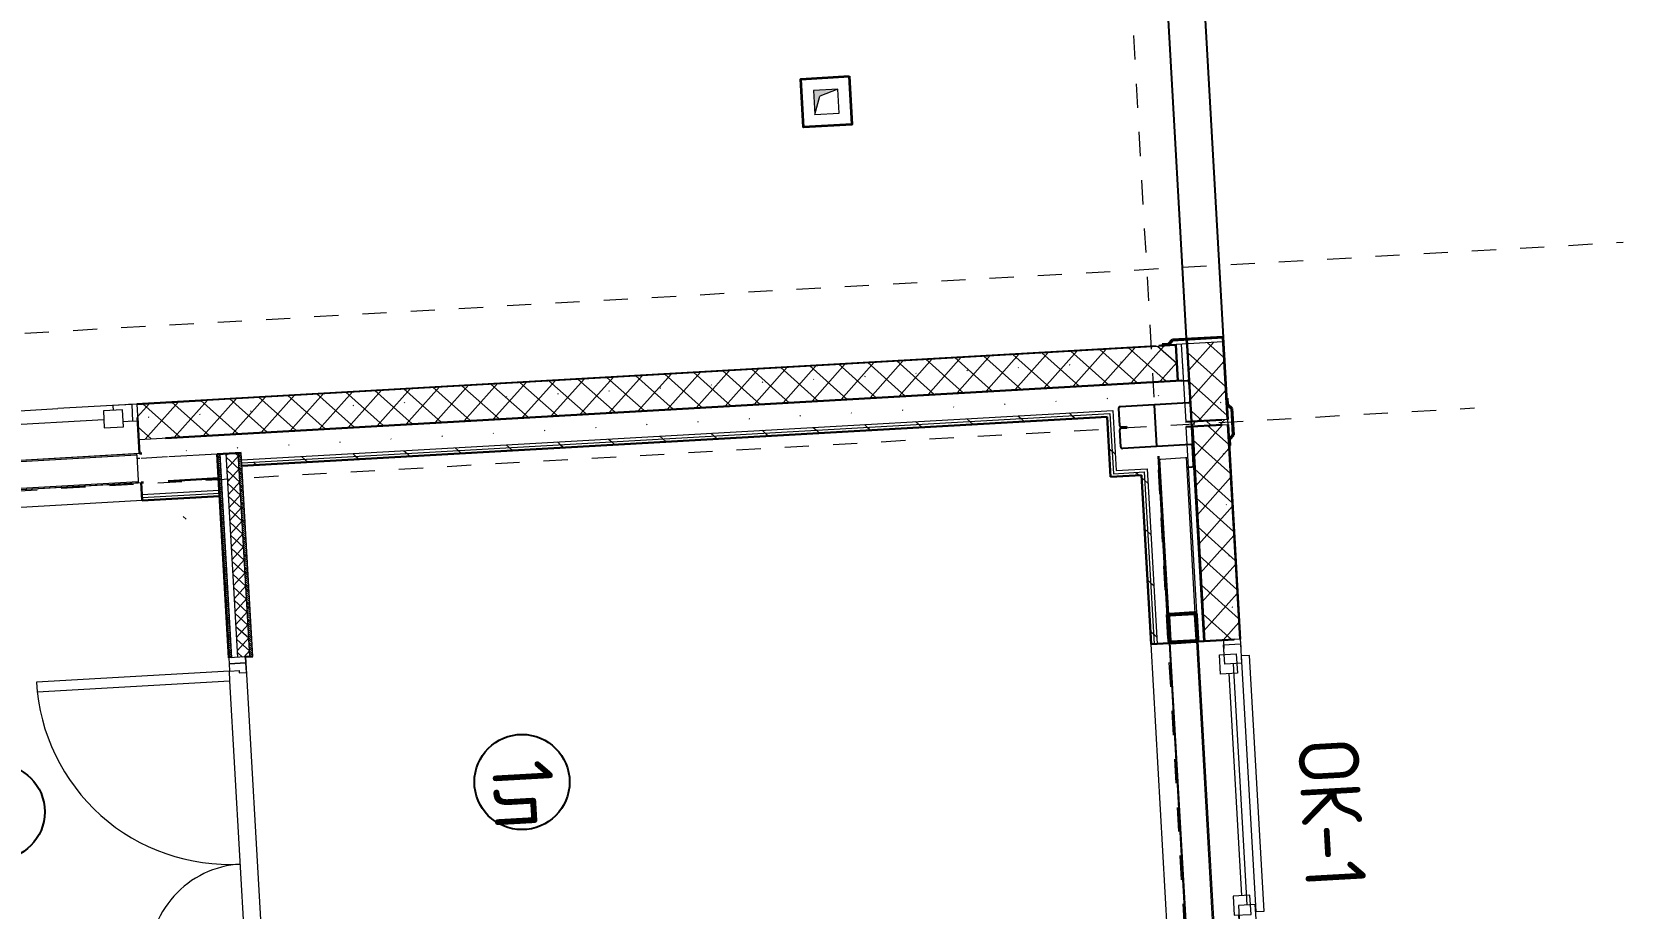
# Model space of a CAD drawing. Header units: millimetres. Extents: x 107713.5 to 107732.8, y 110818.3 to 110848.6.
# Drawn here: x 107725 to 107731.59, y 110827.21 to 110830.84 of the extents above; entities that cross this region are included whole.
import ezdxf

# ---------------------------------------------------------------- set-up
doc = ezdxf.new("R2010")
doc.units = ezdxf.units.MM
doc.linetypes.add('_ШПТ__20_т__2_5__Линия сетки', pattern=[25, 20, -2.5, 0, -2.5])
doc.linetypes.add('штрихпунктирная', pattern=[25.4, 12.7, -6.35, 0, -6.35])
for name, color, linetype, lineweight in [('Воздуховоды', 7, 'Continuous', 18), ('Марки помещений', 7, 'Continuous', 20), ('Несущие колонны', 7, 'Continuous', 18), ('Обобщенные модели', 7, 'Continuous', 18), ('Оси', 250, 'штрихпунктирная', 15), ('Перекрытия', 7, 'Continuous', 18), ('Размерные', 45, 'Continuous', 15), ('Стены', 7, 'Continuous', 18), ('Стены разрез', 7, 'Continuous', 30), ('Стены штриховка', 7, 'Continuous', 40), ('Шахта', 3, 'Continuous', 35)]:
    doc.layers.add(name, color=color, linetype=linetype, lineweight=lineweight)
doc.layers.add('Вспомогательные', color=6, linetype='Continuous', plot=False)
doc.layers.add('СПДС_НЕПЕЧАТНЫЙ', color=254, linetype='Continuous', plot=False)
for name, color, linetype, lineweight, true_color in [('Двери', 7, 'Continuous', 9, 0x804000), ('Импосты витража', 7, 'Continuous', 9, 0x004080), ('Каркас несущий', 7, 'Continuous', 18, 0x800040), ('Каркас_Импост', 7, 'Continuous', 9, 0x804000), ('Крыши', 7, 'Continuous', 9, 0x004000), ('Монтажный зазор', 7, 'Continuous', 9, 0x804000), ('Окна', 7, 'Continuous', 9, 0x0080c0), ('Отлив', 7, 'Continuous', 9, 0x008080), ('Панель', 7, 'Continuous', 9, 0x804000), ('Скрытые грани', 7, 'Continuous', 18, 0x800040)]:
    doc.layers.add(name, color=color, linetype=linetype, lineweight=lineweight, true_color=true_color)
doc.styles.add('GOST Common_1', font='isocpeur.ttf', dxfattribs={"width": 0.9, "height": 249.9999999999997})
pattern_1 = [(45, (67595.99999999985, 6284.999999999989), (-106.0660171779821, 106.0660171779821), [])]
pattern_2 = [(45, (67595.99999999988, 6309.999999999764), (-60.10407640085654, 60.10407640085654), []), (135, (67595.99999999988, 6309.999999999764), (-60.10407640085654, -60.10407640085653), [])]
pattern_3 = [(45, (0, 0), (-106.0660171779821, 106.0660171779821), [])]
pattern_4 = [(44.99999999999999, (79495.39531811027, 27923.95135806626), (-4.490128060534576, 4.490128060534578), [])]

# ---------------------------------------------------------------- blocks, each defined once
blk = doc.blocks.new('102_Окно_1Створка_Ф_ГОСТ23166-99 - 1160х1750_1170_h-1445330-_О__L2_3_900_')
at = {"layer": 'Каркас_Импост', "color": 7, "lineweight": 18}
for p, q in [((-638.1000000000057, 474.9999999999999), (-638.1000000000057, 404.9999999999999)), ((-638.1000000000057, 474.9999999999999), (-603.0999999999879, 474.9999999999999)), ((-618.0999999999981, 474.9999999999999), (-538.0999999999983, 474.9999999999999)), ((-618.0999999999981, 405.0000000000012), (-618.0999999999981, 474.9999999999999)), ((-618.0999999999964, 474.9999999999999), (-538.0999999999966, 474.9999999999999)), ((-618.0999999999964, 405.0000000000012), (-618.0999999999964, 474.9999999999999)), ((-538.0999999999983, 474.9999999999999), (-538.0999999999983, 405.0000000000012)), ((-538.0999999999966, 474.9999999999999), (-538.0999999999966, 455.0000000000005)), ((541.899999999997, 474.9999999999999), (461.8999999999972, 474.9999999999999)), ((461.8999999999972, 474.9999999999999), (461.8999999999972, 405.0000000000012)), ((461.899999999999, 474.9999999999999), (461.899999999999, 454.9999999999986)), ((541.8999999999987, 474.9999999999999), (461.899999999999, 474.9999999999999)), ((561.8999999999993, 474.9999999999999), (526.8999999999995, 474.9999999999999)), ((541.899999999997, 405.0000000000012), (541.899999999997, 474.9999999999999)), ((541.8999999999987, 405.0000000000012), (541.8999999999987, 474.9999999999999)), ((561.8999999999993, 474.9999999999999), (561.8999999999993, 404.9999999999999)), ((-638.1000000000057, 404.9999999999999), (-603.1000000000057, 404.9999999999999)), ((-538.0999999999983, 405.0000000000012), (-618.0999999999981, 405.0000000000012)), ((-578.099999999997, 405.0000000000012), (-618.0999999999964, 405.0000000000012)), ((-578.099999999997, 385.0000000000006), (-578.099999999997, 455.0000000000006)), ((-578.099999999997, 455.0000000000005), (-498.099999999997, 455.0000000000005)), ((-538.0999999999983, 440.0000000000028), (461.8999999999971, 440.0000000000028)), ((-498.099999999997, 455.0000000000005), (-498.099999999997, 385.0000000000005)), ((-498.099999999997, 420.000000000007), (421.8999999999988, 420.000000000007)), ((421.8999999999988, 454.9999999999986), (421.8999999999988, 385.0000000000006)), ((501.8999999999988, 454.9999999999986), (421.8999999999988, 454.9999999999986)), ((461.8999999999972, 405.0000000000012), (541.899999999997, 405.0000000000012)), ((501.8999999999988, 385.0000000000006), (501.8999999999988, 454.9999999999986)), ((541.8999999999987, 405.0000000000012), (501.8999999999988, 405.0000000000012)), ((561.8999999999993, 404.9999999999999), (526.8999999999991, 404.9999999999999)), ((-498.099999999997, 385.0000000000006), (-578.099999999997, 385.0000000000006)), ((421.8999999999988, 385.0000000000006), (501.8999999999988, 385.0000000000006))]:
    blk.add_line(p, q, dxfattribs=at)
at = {"layer": 'Отлив', "color": 7}
for p, q in [((491.8999999999958, 510), (-568.1000000000055, 510)), ((-568.1000000000055, 510), (-568.1000000000055, 474.9999999999999)), ((-568.1000000000055, 474.9999999999999), (491.8999999999958, 474.9999999999999)), ((491.8999999999958, 474.9999999999999), (491.8999999999958, 510))]:
    blk.add_line(p, q, dxfattribs=at)
blk = doc.blocks.new('102_Окно_1Створка_ГОСТ23166-99 - 1160х1150h-949099-_О__L2_3_900_')
at = {"layer": 'Каркас_Импост', "color": 7, "lineweight": 18}
for p, q in [((-638.1000000000057, 75), (-638.1000000000057, 4.999999999999946)), ((-638.1000000000057, 75), (-603.0999999999879, 75)), ((-618.0999999999985, 75), (-538.0999999999988, 75)), ((-618.0999999999985, 5.000000000001291), (-618.0999999999985, 75)), ((-538.0999999999988, 75), (-538.0999999999988, 55.00000000000065)), ((461.8999999999968, 75), (461.8999999999968, 54.99999999999865)), ((541.8999999999966, 75), (461.8999999999968, 75)), ((561.8999999999994, 75), (526.8999999999995, 75)), ((541.8999999999966, 5.000000000001291), (541.8999999999966, 75)), ((561.8999999999994, 75), (561.8999999999994, 4.999999999999946)), ((-638.1000000000057, 4.999999999999946), (-603.1000000000057, 4.999999999999946)), ((-578.0999999999991, 5.000000000001291), (-618.0999999999985, 5.000000000001291)), ((-578.0999999999991, -14.99999999999933), (-578.0999999999991, 55.00000000000065)), ((-578.0999999999991, 55.00000000000065), (-498.0999999999991, 55.00000000000065)), ((-498.0999999999991, 55.00000000000065), (-498.0999999999991, -14.99999999999933)), ((-498.0999999999991, 20.00000000000716), (421.8999999999967, 20.00000000000716)), ((421.8999999999967, 54.99999999999865), (421.8999999999967, -14.99999999999933)), ((501.8999999999966, 54.99999999999865), (421.8999999999967, 54.99999999999865)), ((501.8999999999966, -14.99999999999933), (501.8999999999966, 54.99999999999865)), ((541.8999999999966, 5.000000000001291), (501.8999999999966, 5.000000000001291)), ((561.8999999999994, 4.999999999999946), (526.8999999999992, 4.999999999999946)), ((-498.0999999999991, -14.99999999999933), (-578.0999999999991, -14.99999999999933)), ((421.8999999999967, -14.99999999999933), (501.8999999999966, -14.99999999999933))]:
    blk.add_line(p, q, dxfattribs=at)
blk = doc.blocks.new('101_Дверь_Двупольная_Деревянная_ГОСТ 475-2016 - ДВ_2Рл_2080х1260_800__О_ПрБ-1372749-_О__L2_3_900_')
at = {"layer": 'Каркас_Импост', "color": 7}
for p, q in [((-630.0000000000101, 75.0000000009622), (-600.0000000000102, 75.0000000009622)), ((-630.0000000000101, 5.000000000966913), (-630.0000000000101, 75.0000000009622)), ((-600.0000000000102, 75.0000000009622), (-600.0000000000102, 35.0000000009669)), ((629.9999999999936, 75.00000000096223), (599.9999999999936, 75.00000000096223)), ((599.9999999999936, 75.00000000096223), (599.9999999999936, 35.00000000096692)), ((629.9999999999936, 5.00000000096693), (629.9999999999936, 75.00000000096223)), ((-590.0000000000101, 5.000000000966913), (-630.0000000000101, 5.000000000966913)), ((-600.0000000000102, 35.0000000009669), (-590.0000000000101, 35.0000000009669)), ((-590.0000000000101, 35.0000000009669), (-590.0000000000101, 5.000000000966913)), ((599.9999999999936, 35.00000000096692), (589.9999999999936, 35.00000000096692)), ((589.9999999999936, 35.00000000096692), (589.9999999999936, 5.00000000096693)), ((589.9999999999936, 5.00000000096693), (629.9999999999936, 5.00000000096693))]:
    blk.add_line(p, q, dxfattribs=at)
at = {"layer": 'Монтажный зазор', "color": 7}
for p, q in [((-655.0000000000076, 75.0000000009622), (-630.0000000000101, 75.0000000009622)), ((-655.0000000000076, 5.000000000966913), (-655.0000000000076, 75.0000000009622)), ((-630.0000000000101, 75.0000000009622), (-630.0000000000101, 5.000000000966913)), ((654.999999999991, 75.00000000096223), (629.9999999999936, 75.00000000096223)), ((629.9999999999936, 75.00000000096223), (629.9999999999936, 5.00000000096693)), ((654.999999999991, 5.00000000096693), (654.999999999991, 75.00000000096223)), ((-630.0000000000101, 5.000000000966913), (-655.0000000000076, 5.000000000966913)), ((629.9999999999936, 5.00000000096693), (654.999999999991, 5.00000000096693))]:
    blk.add_line(p, q, dxfattribs=at)
at = {"layer": 'Панель', "color": 7, "lineweight": 18}
for p, q in [((599.9999999999936, 875.0000000009624), (559.9999999999948, 875.0000000009624)), ((559.9999999999948, 875.0000000009624), (559.9999999999948, 75.00000000096227)), ((599.9999999999936, 75.00000000096223), (599.9999999999936, 875.0000000009624)), ((-600.0000000000102, 475.0000000009621), (-560.0000000000113, 475.0000000009621)), ((-600.0000000000102, 75.0000000009622), (-600.0000000000102, 475.0000000009621)), ((-560.0000000000113, 475.0000000009621), (-560.0000000000113, 75.0000000009622)), ((-560.0000000000113, 75.0000000009622), (-600.0000000000102, 75.0000000009622)), ((559.9999999999948, 75.00000000096223), (599.9999999999936, 75.00000000096223))]:
    blk.add_line(p, q, dxfattribs=at)
at = {"layer": 'Панель', "color": 7}
for centre, radius, start, end in [((599.9999999999974, 75.00000000096216), 799.9999999999993, 90.00000000000027, 180.0000000000004), ((-600.000000000012, 75.00000000096207), 400.0000000000003, 359.9999999999992, 89.99999999999973)]:
    blk.add_arc(centre, radius, start, end, dxfattribs=at)
blk = doc.blocks.new('253_Балка_Труба_ГОСТ 30245-2003 - 120x120x5-1324363-_О__L2_3_900_')
at = {"layer": 'Каркас несущий', "color": 7}
for p, q in [((587.2999999999747, 59.99999999998203), (-587.3000000000246, 59.99999999998203)), ((-587.300000000033, 50.99999999999854), (-587.300000000033, 59.99999999999781)), ((-587.300000000033, -51.00000000000383), (-587.300000000033, 50.99999999999826)), ((587.2999999999648, 59.99999999999781), (587.2999999999648, 50.9999999999986)), ((587.2999999999648, 50.99999999999826), (587.2999999999648, -51.00000000000383)), ((-587.300000000033, -60.00000000000152), (-587.300000000033, -51.00000000000359)), ((-587.3000000000246, -60.00000000001668), (587.2999999999747, -60.00000000001668)), ((587.2999999999648, -51.00000000000354), (587.2999999999648, -60.00000000000152))]:
    blk.add_line(p, q, dxfattribs=at)
at = {"layer": 'Скрытые грани', "color": 7}
for p, q in [((-587.300000000033, 54.99999999999806), (587.2999999999648, 54.99999999999806)), ((-587.300000000033, -55.00000000000161), (587.2999999999648, -55.00000000000161))]:
    blk.add_line(p, q, dxfattribs=at)
blk = doc.blocks.new('243_КолоннаНесущая_Труба_ГОСТ 30245-2003 - 120x120x5-1251907-_О__L2_3_900_')
at = {"layer": 'Несущие колонны', "color": 7, "lineweight": 40}
for p, q in [((-59.99999999999861, 51.00000000000632), (-59.99999999999861, -50.99999999999492)), ((-54.99999999999985, -50.999999999995), (-54.99999999999819, 51.00000000000632)), ((51.00000000000152, 60.00000000000648), (-50.99999999999847, 60.00000000000648)), ((-50.99999999999846, 55.00000000000772), (51.00000000000028, 55.00000000000772)), ((55.00000000000082, 51.00000000000724), (55.0000000000022, -50.99999999999671)), ((60.00000000000072, -50.9999999999968), (60.00000000000072, 51.00000000000744)), ((51.00000000000188, -54.99999999999574), (-50.99999999999909, -54.99999999999469)), ((-50.99999999999905, -59.9999999999945), (51.00000000000298, -59.9999999999945))]:
    blk.add_line(p, q, dxfattribs=at)
for centre, radius, start, end in [((-50.99999999999847, 51.00000000000634), 9.000000000000128, 89.99999999999994, 179.9999999999998), ((-50.99999999999847, 51.00000000000634), 3.999999999999712, 90.00000000000001, 180.0000000000003), ((51.00000000000149, 51.00000000000724), 8.999999999999238, 1.22133299768199e-12, 89.99999999999979), ((51.00000000000034, 51.00000000000724), 3.999999999999709, 2.592152065392766e-13, 90.00000000000078), ((-50.99999999999908, -50.99999999999497), 8.999999999999538, 179.9999999999996, 269.9999999999995), ((-50.99999999999908, -50.99999999999497), 3.999999999999719, 180.0000000000004, 269.9999999999997), ((51.00000000000185, -50.99999999999677), 4.000000000000337, 270.0000000000003, 8.142219984546603e-13), ((51.000000000003, -50.99999999999677), 8.999999999997717, 269.9999999999995, 359.9999999999992)]:
    blk.add_arc(centre, radius, start, end, dxfattribs=at)
blk = doc.blocks.new('253_Балка_Труба_ГОСТ 30245-2003 - 120x120x5-1258377-_О__L2_3_900_')
at = {"layer": 'Каркас несущий', "color": 7}
for p, q in [((-2849.599999390396, 50.99999999999854), (-2849.599999390396, 59.99999999999781)), ((-2849.599999390396, -51.00000000000383), (-2849.599999390396, 50.99999999999826)), ((-886.7999993905254, 59.99999999998203), (-2086.79999939053, 59.99999999998203)), ((2113.200000609459, 59.99999999997986), (913.200000609451, 59.99999999997986)), ((2876.0000006096, 59.99999999999781), (2876.0000006096, 50.9999999999986)), ((2876.0000006096, 50.99999999999826), (2876.0000006096, -51.00000000000383)), ((-2849.599999390396, -60.00000000000152), (-2849.599999390396, -51.00000000000359)), ((-2086.79999939053, -60.00000000001668), (-886.7999993905601, -60.00000000001668)), ((913.2000006094553, -60.00000000001884), (2113.200000609459, -60.00000000001884)), ((2876.0000006096, -51.00000000000354), (2876.0000006096, -60.00000000000152))]:
    blk.add_line(p, q, dxfattribs=at)
at = {"layer": 'Скрытые грани', "color": 7}
for p, q in [((-2849.599999390397, 54.99999999999806), (-2205.143145141024, 54.99999999999806)), ((-2088.45685363997, 54.99999999999806), (-885.8980161569651, 54.99999999999806)), ((-768.4568536399643, 54.99999999999806), (794.8568548589557, 54.99999999999806)), ((911.5431463600092, 54.99999999999806), (2114.851708862652, 54.99999999999806)), ((2231.53800036371, 54.99999999999806), (2876.000000609599, 54.99999999999806)), ((-2849.599999390397, -55.00000000000161), (-2205.143145140986, -55.00000000000161)), ((-2088.456853640009, -55.00000000000161), (-885.8980161569651, -55.00000000000161)), ((-768.4568536400025, -55.00000000000161), (794.8568548589935, -55.00000000000161)), ((911.5431463599714, -55.00000000000161), (2114.851708862695, -55.00000000000161)), ((2231.538000363672, -55.00000000000161), (2876.000000609599, -55.00000000000161))]:
    blk.add_line(p, q, dxfattribs=at)
blk = doc.blocks.new('190_ФЭ_Стена_Стык угловой внешний фигурный - ФЭ-У1_350х230-1313232-_О__L2_3_900_')
at = {"layer": 'Обобщенные модели', "lineweight": 9}
h = blk.add_hatch(dxfattribs=at)
h.set_pattern_fill('FP_5', color=256, style=0, pattern_type=2)
h.set_pattern_definition(pattern_3)
h.paths.add_polyline_path([(14722.00000000012, 12022.0000000001), (14723.00000000012, 12023.0000000001), (14723.00000000012, 12048.41421356247), (14706.00000000012, 12065.41421356247), (14705.00000000012, 12065.0000000001), (14722.00000000012, 12048.0000000001), (14722.00000000012, 12025.99818345051)], flags=0)
at = {"layer": 'Обобщенные модели', "lineweight": 40}
for p, q in [((14705.0000000001, 12065.00000000009), (14705.0000000001, 12275.00000000019)), ((14706.0000000001, 12065.41421356246), (14706.0000000001, 12275.00000000019)), ((14705.0000000001, 12065.00000000009), (14722.0000000001, 12048.00000000009)), ((14723.0000000001, 12048.41421356246), (14706.0000000001, 12065.41421356246)), ((14722.0000000001, 12048.00000000009), (14722.0000000001, 12022.00000000008)), ((14722.0000000001, 12022.00000000008), (14725.0000000001, 12022.00000000008)), ((14723.0000000001, 12023.00000000008), (14723.0000000001, 12048.41421356246)), ((14724.0000000001, 12023.00000000008), (14723.0000000001, 12023.00000000008)), ((14725.0000000001, 12032.00000000008), (14724.0000000001, 12032.00000000008)), ((14724.0000000001, 12032.00000000008), (14724.0000000001, 12023.00000000008)), ((14725.0000000001, 12022.00000000008), (14725.0000000001, 12032.00000000008))]:
    blk.add_line(p, q, dxfattribs=at)
blk = doc.blocks.new('190_ФЭ_Стена_Стык вертикальный - ФЭ-C1_110-V10-_О__L2_3_900_')
at = {"layer": 'Обобщенные модели', "lineweight": 9}
h = blk.add_hatch(dxfattribs=at)
h.set_pattern_fill('FP_8', color=256, style=0, pattern_type=2)
h.set_pattern_definition(pattern_3)
h.paths.add_polyline_path([(15098.00000000008, 12275.00000000017), (15097.00000000006, 12276.00000000015), (15088.00000000008, 12275.00000000017)], flags=0)
h.paths.add_polyline_path([(14903.00000000007, 12277.00000000016), (14928.41421356245, 12277.00000000016), (14945.41421356243, 12294.00000000018), (15054.5857864377, 12294.00000000018), (15071.58578643771, 12277.00000000017), (15072.00000000008, 12278.00000000015), (15055.00000000007, 12295.00000000016), (14945.00000000006, 12295.00000000016), (14928.00000000008, 12278.00000000015), (14902.00000000009, 12278.00000000015)], flags=0)
at = {"layer": 'Обобщенные модели', "lineweight": 40}
for p, q in [((14928.00000000006, 12278.00000000013), (14902.00000000007, 12278.00000000013)), ((14902.00000000007, 12278.00000000013), (14902.00000000007, 12275.00000000015)), ((14902.00000000007, 12275.00000000015), (14912.00000000007, 12275.00000000015)), ((14903.00000000005, 12276.00000000013), (14903.00000000005, 12277.00000000015)), ((14903.00000000005, 12277.00000000015), (14928.41421356244, 12277.00000000015)), ((14912.00000000007, 12276.00000000013), (14903.00000000005, 12276.00000000013)), ((14912.00000000007, 12275.00000000015), (14912.00000000007, 12276.00000000013)), ((14945.00000000004, 12295.00000000014), (14928.00000000006, 12278.00000000013)), ((14928.41421356244, 12277.00000000015), (14945.41421356241, 12294.00000000016)), ((15055.00000000005, 12295.00000000014), (14945.00000000004, 12295.00000000014)), ((14945.41421356241, 12294.00000000016), (15054.58578643768, 12294.00000000016)), ((15054.58578643768, 12294.00000000016), (15071.58578643769, 12277.00000000015)), ((15072.00000000007, 12278.00000000013), (15055.00000000005, 12295.00000000014)), ((15071.58578643769, 12277.00000000015), (15097.00000000004, 12277.00000000015)), ((15098.00000000006, 12278.00000000013), (15072.00000000007, 12278.00000000013)), ((15097.00000000004, 12276.00000000013), (15088.00000000006, 12276.00000000013)), ((15088.00000000006, 12276.00000000013), (15088.00000000006, 12275.00000000015)), ((15088.00000000006, 12275.00000000015), (15098.00000000006, 12275.00000000015)), ((15097.00000000004, 12277.00000000015), (15097.00000000004, 12276.00000000013)), ((15098.00000000006, 12275.00000000015), (15098.00000000006, 12278.00000000013))]:
    blk.add_line(p, q, dxfattribs=at)
blk = doc.blocks.new('Прямоугольный импост - 20х150 мм_Утеплитель_Наружный-1317562-_О__L2_3_900_')
at = {"layer": 'Импосты витража'}
h = blk.add_hatch(dxfattribs=at)
h.set_pattern_fill('FP_16', style=0, pattern_type=2)
h.set_pattern_definition([(315, (-15000, 12200), (60.10407640085654, 60.10407640085654), []), (225, (-15000, 12200), (60.10407640085654, -60.10407640085653), [])])
h.paths.add_polyline_path([(-9.999999999976069, 74.99999999998295), (10.00000000001938, 74.99999999998079), (10.00000000001505, -75.00000000001761), (-9.999999999980401, -75.00000000001543), (-9.999999999980401, 11.33515842182721)], flags=0)
at = {"layer": 'Импосты витража', "color": 7, "lineweight": 18}
for p, q in [((-9.999999999997726, 75.00000000000027), (9.999999999997726, 75.00000000000027)), ((-9.999999999997726, -75.00000000000027), (-9.999999999997726, 75.00000000000027)), ((9.999999999997726, 75.00000000000027), (9.999999999997726, -75.00000000000027)), ((9.999999999997726, -75.00000000000027), (-9.999999999997726, -75.00000000000027))]:
    blk.add_line(p, q, dxfattribs=at)
blk = doc.blocks.new('к3')
at = {"color": 0, "linetype": 'ByBlock', "lineweight": -2, "ltscale": 200}
for p, q in [((4147417.778568612, 542805.7294011319), (4147417.778568612, 542828.2294011319)), ((4147417.778568612, 542805.7294011319), (4147420.778568612, 542805.7294011319)), ((4147420.778568612, 542805.7294011319), (4147420.778568612, 542828.2294011319)), ((4147425.778568612, 542836.2294011319), (4147504.778568612, 542836.2294011319)), ((4147425.778568612, 542833.2294011319), (4147504.778568612, 542833.2294011319)), ((4147509.778568612, 542828.2294011319), (4147509.778568612, 542544.2294011319)), ((4147512.778568612, 542828.2294011319), (4147512.778568612, 542544.2294011319)), ((4147682.778568612, 542828.2294011319), (4147682.778568612, 542544.2294011319)), ((4147685.778568612, 542828.2294011319), (4147685.778568612, 542544.2294011319)), ((4147769.778568612, 542836.2294011319), (4147690.778568612, 542836.2294011319)), ((4147769.778568612, 542833.2294011319), (4147690.778568612, 542833.2294011319)), ((4147774.778568612, 542805.7294011319), (4147774.778568612, 542828.2294011319)), ((4147777.778568612, 542805.7294011319), (4147774.778568612, 542805.7294011319)), ((4147777.778568612, 542805.7294011319), (4147777.778568612, 542828.2294011319)), ((4147593.778568612, 542544.2294011319), (4147593.778568612, 542566.7294011319)), ((4147593.778568612, 542566.7294011319), (4147596.778568612, 542566.7294011319)), ((4147596.778568612, 542544.2294011319), (4147596.778568612, 542566.7294011319)), ((4147598.778568612, 542544.2294011319), (4147598.778568612, 542566.7294011319)), ((4147601.778568612, 542566.7294011319), (4147598.778568612, 542566.7294011319)), ((4147601.778568612, 542544.2294011319), (4147601.778568612, 542566.7294011319)), ((4147517.778568612, 542539.2294011319), (4147588.778568612, 542539.2294011319)), ((4147517.778568612, 542536.2294011319), (4147588.778568612, 542536.2294011319)), ((4147677.778568612, 542539.2294011319), (4147606.778568612, 542539.2294011319)), ((4147677.778568612, 542536.2294011319), (4147606.778568612, 542536.2294011319))]:
    blk.add_line(p, q, dxfattribs=at)
for centre, radius, start, end in [((4147425.778568612, 542828.2294011319), 8, 90, 180), ((4147425.778568612, 542828.2294011319), 5, 90, 180), ((4147504.778568612, 542828.2294011319), 8, 0, 90), ((4147504.778568612, 542828.2294011319), 5, 0, 90), ((4147690.778568612, 542828.2294011319), 8, 90, 180), ((4147690.778568612, 542828.2294011319), 5, 90, 180), ((4147769.778568612, 542828.2294011319), 8, 0, 90), ((4147769.778568612, 542828.2294011319), 5, 0, 90), ((4147517.778568612, 542544.2294011319), 8, 180, 270), ((4147517.778568612, 542544.2294011319), 5, 180, 270), ((4147588.778568612, 542544.2294011319), 8, 270, 0), ((4147588.778568612, 542544.2294011319), 5, 270, 0), ((4147606.778568612, 542544.2294011319), 8, 180, 270), ((4147606.778568612, 542544.2294011319), 5, 180, 270), ((4147677.778568612, 542544.2294011319), 5, 270, 0), ((4147677.778568612, 542544.2294011319), 8, 270, 0)]:
    blk.add_arc(centre, radius, start, end, dxfattribs=at)
at = {"layer": 'Вспомогательные', "color": 0, "ltscale": 10}
for p, q in [((4147690.278568612, 542836.2294011319), (4147505.278568612, 542836.2294011319)), ((4147682.778568612, 542686.2294011319), (4147512.778568612, 542686.2294011319))]:
    blk.add_line(p, q, dxfattribs=at)
blk = doc.blocks.new('232322')
at = {"layer": 'Воздуховоды'}
blk.add_hatch(color=0, dxfattribs=at).paths.add_polyline_path([(81128.60865743658, 17050.57943995329), (81128.60865743658, 16950.57943995329), (81228.60865743659, 16950.57943995329), (81153.60865743659, 16975.57943995329)], flags=0)
at = {"layer": 'Стены', "lineweight": 18}
h = blk.add_hatch(dxfattribs=at)
h.set_pattern_fill('ANSI31', color=1, scale=2, angle=-1.272221872585407e-14, style=0)
h.set_pattern_definition(pattern_4)
h.paths.add_polyline_path([(82460.72919642637, 14487.50000000005), (83335.99999999997, 14487.50000000005), (83335.99999999997, 14500.00000000005), (82490.99999999994, 14500.00000000005), (82490.99999999994, 14487.50000000005)])
at = {"layer": 'Стены', "ltscale": 200, "true_color": 0x7a7a7a}
h = blk.add_hatch(dxfattribs=at)
h.set_pattern_fill('NET', color=8, scale=12, angle=44.99999999999999, style=0)
h.set_pattern_definition([(44.99999999999999, (-97858.71309059608, -23922.39249277638), (-26.94076836320745, 26.94076836320746), []), (135, (-97858.71309059608, -23922.39249277638), (-26.94076836320746, -26.94076836320745), [])])
h.paths.add_polyline_path([(82490.99999999996, 14437.50000000003), (83335.99999999994, 14437.50000000003), (83335.99999999994, 14487.50000000003), (82490.99999999993, 14487.50000000003)])
at = {"layer": 'Стены', "lineweight": 18}
h = blk.add_hatch(dxfattribs=at)
h.set_pattern_fill('ANSI31', color=1, scale=2, angle=-1.272221872585407e-14, style=0)
h.set_pattern_definition(pattern_4)
h.paths.add_polyline_path([(82490.99999999993, 14400.00000000005), (83335.99999999997, 14400.00000000005), (83335.99999999997, 14412.50000000005), (82490.99999999993, 14412.50000000005)])
at = {"layer": 'Стены штриховка', "lineweight": 9}
h = blk.add_hatch(dxfattribs=at)
h.set_pattern_fill('FP_6', color=256, style=0, pattern_type=2)
h.set_pattern_definition(pattern_2)
h.paths.add_polyline_path([(82553.38342667627, 18436.99999999992), (82586, 18436.99999999992), (82586, 18582.99999999992), (82263.99999999983, 18582.99999999989), (82263.99999999983, 18436.99999999992), (82345.92476403994, 18436.99999999992)])
h = blk.add_hatch(dxfattribs=at)
h.set_pattern_fill('FP_6', color=256, style=0, pattern_type=2)
h.set_pattern_definition(pattern_2)
h.paths.add_polyline_path([(82605.99999999999, 18436.99999999992), (83495.99999999999, 18436.99999999992), (83495.99999999999, 18582.99999999992), (82605.99999999999, 18582.99999999992), (82605.99999999999, 18498.66484157808)], flags=0)
h.paths.add_polyline_path([(88569.68464312969, 18436.99999999992), (88586.00000000003, 18436.99999999992), (88585.99999999999, 18582.99999999992), (87695.99999999999, 18582.99999999992), (87695.99999999999, 18436.99999999992), (88362.22598049336, 18436.99999999992)], flags=0)
h.paths.add_polyline_path([(84696, 18436.99999999992), (86496.00000000004, 18436.99999999995), (86496.00000000001, 18582.99999999992), (84696, 18582.99999999992), (84696, 18498.66484157808)], flags=0)
h = blk.add_hatch(dxfattribs=at)
h.set_pattern_fill('FP_5', color=256, style=0, pattern_type=2)
h.set_pattern_definition(pattern_1)
h.paths.add_polyline_path([(82320.9999999999, 18558.00000000011), (82585.99999999996, 18558.00000000014), (82585.99999999996, 18560.00000000014), (82320.99999999993, 18560.00000000018)], flags=0)
h = blk.add_hatch(dxfattribs=at)
h.set_pattern_fill('FP_5', color=256, style=0, pattern_type=2)
h.set_pattern_definition(pattern_1)
h.paths.add_polyline_path([(85872.72202885743, 18558.00000000014), (86495.99999999999, 18558.00000000014), (86495.99999999999, 18560.00000000014), (84695.99999999997, 18560.00000000014), (84695.99999999997, 18558.00000000014), (85042.88737831214, 18558.00000000014)], flags=0)
h.paths.add_polyline_path([(83495.99999999996, 18558.00000000014), (83495.99999999996, 18560.00000000014), (82605.99999999996, 18560.00000000014), (82605.99999999996, 18558.00000000014), (83383.21807722154, 18558.00000000014)], flags=0)
h.paths.add_polyline_path([(88362.22598049333, 18558.00000000014), (88585.99999999996, 18558.00000000014), (88585.99999999996, 18560.00000000014), (87695.99999999994, 18560.00000000014), (87695.99999999994, 18558.00000000014)], flags=0)
h = blk.add_hatch(dxfattribs=at)
h.set_pattern_fill('FP_6', color=256, style=0, pattern_type=2)
h.set_pattern_definition([(45, (67538.99999999975, 6284.999999999967), (-60.10407640085654, 60.10407640085654), []), (135, (67538.99999999975, 6284.999999999967), (-60.10407640085654, -60.10407640085653), [])])
h.paths.add_polyline_path([(82411.99999999984, 12295.00000000003), (82411.99999999987, 12880.00000000002), (82265.99999999984, 12879.99999999998), (82265.99999999987, 12295.00000000006)], flags=0)
h.paths.add_polyline_path([(82411.99999999987, 14080.00000000003), (82411.99999999987, 18388.00000000009), (82265.99999999984, 18388.00000000005), (82265.99999999984, 14080.00000000006), (82288.92476403982, 14080.00000000005)], flags=0)
h = blk.add_hatch(dxfattribs=at)
h.set_pattern_fill('FP_5', color=256, style=0, pattern_type=2)
h.set_pattern_definition(pattern_1)
h.paths.add_polyline_path([(82320.99999999993, 18410.00000000014), (82585.99999999996, 18410.00000000014), (82585.99999999996, 18412.00000000014), (82320.9999999999, 18412.00000000014)], flags=0)
h = blk.add_hatch(dxfattribs=at)
h.set_pattern_fill('FP_5', color=256, style=0, pattern_type=2)
h.set_pattern_definition(pattern_1)
h.paths.add_polyline_path([(82320.99999999993, 12295.00000000005), (82322.99999999997, 12295.00000000008), (82322.99999999993, 12880), (82320.99999999997, 12880.00000000004), (82320.99999999994, 12373.00000000002)], flags=0)
h.paths.add_polyline_path([(82320.99999999997, 14080.00000000005), (82322.99999999993, 14080.00000000008), (82322.99999999993, 18388.00000000008), (82320.99999999997, 18388.00000000011), (82320.99999999997, 14244.33173025534)], flags=0)
h = blk.add_hatch(dxfattribs=at)
h.set_pattern_fill('FP_5', color=256, style=0, pattern_type=2)
h.set_pattern_definition(pattern_1)
h.paths.add_polyline_path([(82470.99999999993, 12295.00000000005), (82470.99999999997, 12880.00000000004), (82468.99999999997, 12880.00000000004), (82468.99999999994, 12295.00000000005)], flags=0)
h.paths.add_polyline_path([(82470.99999999997, 14080.00000000005), (82470.99999999997, 16521.66494404463), (82470.99999999997, 18388.00000000011), (82468.99999999997, 18388.00000000011), (82468.99999999997, 14080.00000000005)], flags=0)
h = blk.add_hatch(dxfattribs=at)
h.set_pattern_fill('FP_5', color=256, style=0, pattern_type=2)
h.set_pattern_definition(pattern_1)
h.paths.add_polyline_path([(88569.68464312966, 18410.00000000014), (88585.99999999996, 18410.00000000014), (88585.99999999999, 18412.00000000014), (87695.99999999994, 18412.00000000014), (87695.99999999994, 18410.00000000014), (88362.22598049333, 18410.00000000014)], flags=0)
h.paths.add_polyline_path([(84695.99999999997, 18410.00000000014), (86495.99999999999, 18410.00000000014), (86495.09801676641, 18412.00000000017), (84695.99999999997, 18412.00000000014)], flags=0)
h.paths.add_polyline_path([(82605.99999999996, 18410.00000000014), (83495.99999999996, 18410.00000000014), (83495.99999999996, 18412.00000000014), (82605.99999999996, 18412.00000000014)], flags=0)
h = blk.add_hatch(dxfattribs=at)
h.set_pattern_fill('FP_5', color=256, style=0, pattern_type=2)
h.set_pattern_definition(pattern_1)
h.paths.add_polyline_path([(88408.99999999984, 18227.50000000011), (88408.99999999984, 18240.00000000015), (87695.99999999994, 18240.00000000011), (87695.99999999994, 18227.50000000014), (88396.49999999987, 18227.50000000014)], flags=0)
h.paths.add_polyline_path([(86495.99999999991, 18227.50000000011), (86495.09801676641, 18240.00000000018), (84695.99999999993, 18240.00000000015), (84695.99999999993, 18227.50000000014), (86495.09801676641, 18227.50000000011)], flags=0)
h.paths.add_polyline_path([(82782.99999999983, 18227.50000000017), (83495.99999999996, 18227.50000000017), (83495.99999999993, 18240.00000000015), (82782.99999999983, 18240.00000000015)], flags=0)
h = blk.add_hatch(dxfattribs=at)
h.set_pattern_fill('FP_5', color=256, style=0, pattern_type=2)
h.set_pattern_definition(pattern_1)
h.paths.add_polyline_path([(82782.99999999983, 18087.00000000006), (82795.49999999984, 18087.00000000006), (82795.49999999987, 18227.50000000014), (82782.99999999983, 18227.50000000017), (82782.99999999983, 18099.50000000003)], flags=0)
h = blk.add_hatch(dxfattribs=at)
h.set_pattern_fill('FP_5', color=256, style=0, pattern_type=2)
h.set_pattern_definition(pattern_1)
h.paths.add_polyline_path([(88362.22598049333, 18215.00000000013), (88396.49999999984, 18215.00000000013), (88396.49999999987, 18227.50000000011), (87695.99999999994, 18227.50000000014), (87695.99999999994, 18215.00000000013), (88154.767317857, 18215.00000000013)], flags=0)
h.paths.add_polyline_path([(84695.99999999997, 18215.00000000013), (86495.99999999994, 18215.00000000013), (86495.09801676641, 18227.50000000011), (84695.99999999993, 18227.50000000014)], flags=0)
h.paths.add_polyline_path([(83175.7594145852, 18215.00000000017), (83495.99999999996, 18215.00000000017), (83495.99999999996, 18227.50000000017), (82795.49999999984, 18227.50000000017), (82795.49999999984, 18215.00000000017), (82968.30075194889, 18215.00000000017)], flags=0)
h = blk.add_hatch(dxfattribs=at)
h.set_pattern_fill('FP_5', color=256, style=0, pattern_type=2)
h.set_pattern_definition(pattern_1)
h.paths.add_polyline_path([(82520.99999999996, 14550.00000000001), (82533.49999999996, 14550.00000000004), (82533.5, 18112.00000000004), (82520.99999999996, 18112.00000000007), (82520.99999999996, 14569.66504651095)], flags=0)
h = blk.add_hatch(dxfattribs=at)
h.set_pattern_fill('FP_5', color=256, style=0, pattern_type=2)
h.set_pattern_definition(pattern_1)
h.paths.add_polyline_path([(82720.49999999984, 18099.50000000003), (82770.49999999983, 18099.50000000006), (82770.49999999983, 18112.00000000004), (82533.5, 18112.00000000007), (82533.5, 18099.50000000006), (82553.38342667623, 18099.50000000006)], flags=0)
h = blk.add_hatch(dxfattribs=at)
h.set_pattern_fill('FP_5', color=256, style=0, pattern_type=2)
h.set_pattern_definition(pattern_1)
h.paths.add_polyline_path([(82545.99999999997, 14550.00000000004), (82545.99999999997, 18099.50000000006), (82533.5, 18099.50000000006), (82533.49999999996, 14550.00000000004)], flags=0)
h = blk.add_hatch(dxfattribs=at)
h.set_pattern_fill('FP_5', color=256, style=0, pattern_type=2)
h.set_pattern_definition(pattern_1)
h.paths.add_polyline_path([(82782.99999999983, 18087.00000000006), (82782.99999999983, 18099.50000000006), (82545.99999999997, 18099.50000000006), (82545.99999999997, 18087.00000000006), (82720.49999999984, 18087.00000000006)], flags=0)
h = blk.add_hatch(dxfattribs=at)
h.set_pattern_fill('FP_5', color=256, style=0, pattern_type=2)
h.set_pattern_definition([(45, (67682.99999999975, 6284.999999999989), (-106.0660171779821, 106.0660171779821), [])])
h.paths.add_polyline_path([(82740.49999999984, 12560.00000000015), (82752.99999999984, 12560.00000000015), (82752.99999999984, 12880.00000000004), (82740.49999999984, 12880.00000000004), (82740.49999999984, 12617.66514897727)], flags=0)
h.paths.add_polyline_path([(82740.49999999984, 14080.00000000005), (82752.99999999984, 14080.00000000005), (82752.99999999984, 14400.4538626069), (82740.49999999984, 14400.4538626069), (82740.49999999984, 14244.33173025534)], flags=0)
for p, q in [((67321, 18584.99999999986), (82243.99999999988, 18584.99999999991)), ((67474, 18431.99999999985), (82263.99999999983, 18431.99999999985))]:
    blk.add_line(p, q)
for centre in [(83917.99999999984, 15582.99999999999), (83917.99999999984, 13406.99999999999)]:
    blk.add_circle(centre, 197.0913493789111)
at = {"layer": 'Воздуховоды', "color": 0}
for p, q in [((81128.60865743658, 17050.57943995329), (81153.60865743658, 16975.57943995329)), ((81128.60865743658, 17050.57943995329), (81128.60865743658, 16950.57943995328)), ((81228.60865743659, 17050.57943995329), (81128.6086574366, 17050.57943995329)), ((81228.60865743659, 16950.57943995329), (81228.60865743659, 17050.57943995329)), ((81128.60865743658, 16950.57943995329), (81228.60865743658, 16950.57943995329)), ((81228.60865743659, 16950.57943995329), (81153.60865743659, 16975.57943995329))]:
    blk.add_line(p, q, dxfattribs=at)
at = {"layer": 'Крыши', "color": 7}
for p, q in [((82263.99999999983, 18582.99999999987), (82263.99999999983, 18317.00000000005)), ((82263.99999999983, 18307.00000000005), (82263.99999999983, 14345.9090909092)), ((82265.99999999981, 14080.00000000005), (82265.99999999981, 13752.72727272719))]:
    blk.add_line(p, q, dxfattribs=at)
at = {"layer": 'Оси', "linetype": '_ШПТ__20_т__2_5__Линия сетки'}
for p, q in [((81945.99999999993, 4033.792610743934), (81945.99999999994, 20260.81265157685)), ((82595.99999999993, 4547.971757803403), (82595.99999999994, 19608.03865402619)), ((64176.65723544792, 18285.00000000002), (88909.04265566518, 18284.99999999994))]:
    blk.add_line(p, q, dxfattribs=at)
at = {"layer": 'Перекрытия'}
for p, q in [((83335.99999999994, 14469.99999999908), (84645.99999999996, 14469.99999999908)), ((82490.99999999993, 14400.00000000003), (82490.99999999993, 14200.00000000004)), ((84550.99999999996, 14400.00000000004), (83430.99999999994, 14400.00000000004)), ((82490.99999999993, 14195.00000000004), (82490.99999999993, 14085.00000000004)), ((82490.99999999993, 14080.00000000004), (82490.99999999993, 14067.30000000004))]:
    blk.add_line(p, q, dxfattribs=at)
at = {"layer": 'Стены'}
for p, q in [((84695.99999999994, 18410.00000000013), (83495.99999999993, 18410.00000000013)), ((83495.99999999993, 18290.00000000013), (84695.99999999994, 18290.00000000013)), ((84695.99999999994, 18215.00000000013), (83495.99999999993, 18215.00000000013)), ((82470.99999999993, 14080.00000000004), (82470.99999999993, 12880.00000000003)), ((82590.99999999994, 12880.00000000004), (82590.99999999994, 14080.00000000004)), ((82665.99999999994, 14080.00000000004), (82665.99999999994, 12880.00000000004)), ((82265.99999999983, 12929.65597216876), (82265.99999999983, 13752.7272727272))]:
    blk.add_line(p, q, dxfattribs=at)
at = {"layer": 'Стены', "lineweight": 18}
for p, q in [((83335.99999999994, 14500.00000000003), (82490.99999999994, 14500.00000000003)), ((83335.99999999994, 14487.50000000003), (82490.99999999994, 14487.50000000003)), ((83335.99999999994, 14437.50000000003), (82490.99999999994, 14437.50000000003)), ((83335.99999999994, 14412.50000000003), (82490.99999999994, 14412.50000000003)), ((83335.99999999994, 14400.00000000003), (82490.99999999993, 14400.00000000006))]:
    blk.add_line(p, q, dxfattribs=at)
at = {"layer": 'Стены разрез'}
for p, q in [((82585.99999999997, 18584.99999999991), (82243.99999999988, 18584.99999999991)), ((83495.99999999996, 18584.99999999991), (82605.99999999997, 18584.99999999991)), ((82585.99999999994, 18410.00000000013), (82585.99999999994, 18560.00000000013)), ((82605.99999999994, 18410.00000000013), (82605.99999999994, 18560.00000000013)), ((83495.99999999993, 18410.00000000013), (83495.99999999993, 18560.00000000013)), ((82585.99999999997, 18434.99999999991), (82244.99999999988, 18434.9999999999)), ((82263.99999999984, 18388.00000000007), (82413.99999999984, 18388.00000000007)), ((82413.99999999984, 18404.49999999999), (82413.99999999984, 14191.00000000002)), ((82605.99999999997, 18436.99999999999), (83495.99999999993, 18436.99999999999)), ((82605.99999999997, 18434.99999999991), (83495.99999999993, 18434.99999999992)), ((83487.00514599624, 18410.00000000013), (83495.99999999993, 18410.00000000013)), ((83385.00514599624, 18290.00000000013), (82720.49999999981, 18290.00000000015)), ((83495.99999999994, 18290.00000000012), (83487.00514599624, 18290.00000000012)), ((83495.99999999994, 18215.00000000015), (83495.99999999994, 18290.00000000012)), ((82795.49999999981, 18087.00000000004), (82795.49999999985, 18215.00000000015)), ((82795.49999999981, 18215.00000000015), (83495.99999999994, 18215.00000000015)), ((82545.99999999996, 14500.00000000003), (82545.99999999996, 18087.00000000004)), ((82545.99999999996, 18087.00000000004), (82795.49999999981, 18087.00000000004)), ((82490.99999999994, 14500.00000000003), (82490.99999999994, 14400.00000000003)), ((83335.99999999994, 14469.99999999908), (83335.99999999994, 14500.00000000003)), ((82490.99999999994, 14400.00000000003), (83335.99999999994, 14400.00000000003)), ((82490.99999999994, 14400.00000000006), (83335.99999999994, 14400.00000000003)), ((82590.99999999993, 14400.45386260689), (82590.99999999993, 14191.00000000004)), ((82665.99999999993, 14400.45386260689), (82590.99999999993, 14400.45386260689)), ((82665.99999999993, 14080.00000000004), (82665.99999999993, 14400.45386260689)), ((82265.99999999983, 14345.90909090923), (82265.99999999983, 14080.00000000005)), ((82320.99999999993, 14080.00000000004), (82470.99999999993, 14080.00000000004)), ((82470.99999999993, 14089.00000000004), (82470.99999999993, 14080.00000000004)), ((82590.99999999993, 14089.00000000004), (82590.99999999993, 14080.00000000004)), ((82590.99999999993, 14080.00000000004), (82665.99999999993, 14080.00000000004))]:
    blk.add_line(p, q, dxfattribs=at)
at = {"layer": 'Стены штриховка', "lineweight": 9}
for p, q in [((82585.99999999997, 18582.9999999999), (82244.99999999988, 18582.99999999987)), ((83495.99999999994, 18582.99999999999), (82605.99999999993, 18582.99999999999)), ((82585.99999999994, 18412.00000000013), (82263.99999999983, 18412.00000000013)), ((82265.99999999981, 14080.00000000005), (82265.99999999981, 18388.00000000004)), ((82411.99999999985, 14080.00000000001), (82411.99999999985, 18388.00000000008)), ((83495.99999999994, 18412.00000000013), (82605.99999999993, 18412.00000000013)), ((82770.49999999981, 18112.00000000005), (82770.49999999981, 18240.00000000013)), ((82770.49999999981, 18240.00000000016), (83495.9999999999, 18240.00000000013)), ((82782.99999999981, 18099.50000000001), (82782.99999999981, 18227.50000000016)), ((82782.99999999981, 18227.50000000016), (83495.99999999994, 18227.50000000016)), ((82520.99999999993, 14500.00000000003), (82520.99999999994, 18112.00000000005)), ((82520.99999999997, 18112.00000000005), (82770.49999999981, 18112.00000000002)), ((82533.49999999994, 14500.00000000003), (82533.49999999999, 18099.50000000005)), ((82533.49999999999, 18099.50000000005), (82782.99999999981, 18099.50000000005)), ((82640.99999999994, 14080.00000000004), (82640.99999999994, 14400.45386260693)), ((82653.49999999991, 14080.00000000004), (82653.49999999991, 14400.45386260689))]:
    blk.add_line(p, q, dxfattribs=at)
at = {"layer": 'Шахта', "color": 0}
blk.add_lwpolyline([(81078.60865743658, 17100.57943995329), (81278.60865743659, 17100.57943995329), (81278.60865743659, 16900.57943995329), (81078.60865743658, 16900.57943995329)], close=True, dxfattribs=at)
at = {"layer": 'Двери', "color": 8, "true_color": 0x7f7f7f, "rotation": 180}
blk.add_blockref('101_Дверь_Двупольная_Деревянная_ГОСТ 475-2016 - ДВ_2Рл_2080х1260_800__О_ПрБ-1372749-_О__L2_3_900_', (83990.99999999994, 14475.00000000004), dxfattribs=at)
at = {"layer": 'Импосты витража', "color": 7, "extrusion": (0, 0, -1), "rotation": 180}
blk.add_blockref('Прямоугольный импост - 20х150 мм_Утеплитель_Наружный-1317562-_О__L2_3_900_', (-82595.99999999997, 18509.99999999991), dxfattribs=at)
at = {"layer": 'Каркас несущий', "color": 7}
for name, p, rotation in [('253_Балка_Труба_ГОСТ 30245-2003 - 120x120x5-1258377-_О__L2_3_900_', (85609.20000060942, 18350.00000000005), 180), ('253_Балка_Труба_ГОСТ 30245-2003 - 120x120x5-1324363-_О__L2_3_900_', (82530.99999999993, 13480.00000000007), 90)]:
    blk.add_blockref(name, p, dxfattribs=dict(at, rotation=rotation))
at = {"layer": 'Несущие колонны', "color": 7}
blk.add_blockref('243_КолоннаНесущая_Труба_ГОСТ 30245-2003 - 120x120x5-1251907-_О__L2_3_900_', (83436.00514599623, 18350), dxfattribs=at)
at = {"layer": 'Обобщенные модели'}
for name, p in [('190_ФЭ_Стена_Стык угловой внешний фигурный - ФЭ-У1_350х230-1313232-_О__L2_3_900_', (67538.9999999998, 6309.999999999698)), ('190_ФЭ_Стена_Стык вертикальный - ФЭ-C1_110-V10-_О__L2_3_900_', (67595.99999999988, 6309.999999999764))]:
    blk.add_blockref(name, p, dxfattribs=at)
at = {"layer": 'Окна', "color": 7}
blk.add_blockref('102_Окно_1Створка_Ф_ГОСТ23166-99 - 1160х1750_1170_h-1445330-_О__L2_3_900_', (84134.09999999996, 18109.99999999991), dxfattribs=at)
at = {"layer": 'Окна', "color": 7, "rotation": 89.99999999999991}
blk.add_blockref('102_Окно_1Створка_ГОСТ23166-99 - 1160х1150h-949099-_О__L2_3_900_', (82340.99999999983, 13518.10000000005), dxfattribs=at)
at = {"layer": 'Размерные', "color": 0}
blk.add_blockref('к3', (-4065003.778568612, -524401.2294011319), dxfattribs=at)
at = {"layer": 'Марки помещений', "lineweight": 9, "char_height": 249.9999999999997, "width": 223.6708124999998, "attachment_point": 1, "style": 'GOST Common_1'}
for s, insert in [('ОК-1', (83931.99999999984, 19047.99999999999)), ('1л', (83827.99999999984, 15711.99999999999))]:
    blk.add_mtext(s, dxfattribs=dict(at, insert=insert))

msp = doc.modelspace()

# ---------------------------------------------------------------- block references
at = {"layer": 'СПДС_НЕПЕЧАТНЫЙ', "xscale": 0.001, "yscale": 0.001, "zscale": 0.001, "rotation": 273.2530497397888}
msp.add_blockref('232322', (107706.7090804864, 110910.6285271379), dxfattribs=at)

doc.saveas('drawing.dxf')
